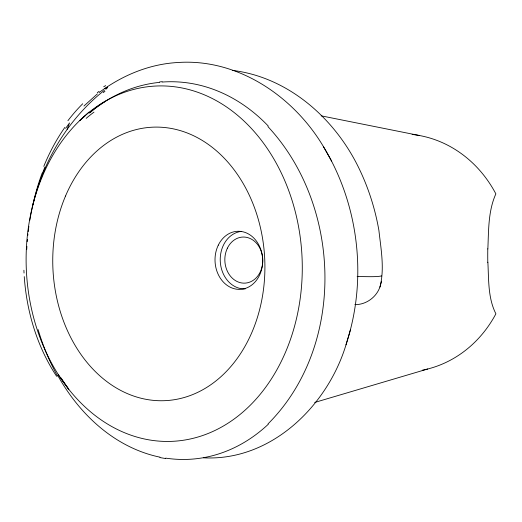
<?xml version="1.0" encoding="UTF-8"?>
<svg xmlns="http://www.w3.org/2000/svg" width="522" height="522" viewBox="0 0 522 522"><rect width="100%" height="100%" fill="white"/><g stroke="black" fill="none" stroke-linecap="round" stroke-linejoin="round"><path stroke-width="0.78" d="M487.855 248.968C488.677 230.535 488.096 211.038 495.867 193.871A119.088 107.937 87.4 0 0 412.119 134.454M26.733 249.399L26.89 246.312M27.196 241.679L27.385 239.37M354.856 304.6C366.098 304.907 376.812 296.992 380.16 286.304C384.623 268.099 380.923 248.837 378.913 230.496C375.475 210.666 369.563 191.287 361.172 172.984L360.722 172.025C337.29 120.654 289.795 77.315 232.336 70.372M27.744 235.526L27.914 233.993M28.181 231.69L28.462 229.393M28.566 228.623L28.88 226.333M29.839 220.186C38.008 169.8 64.167 122.063 104.407 90.28M203.423 457.807C270.833 461.422 327.353 406.227 346.001 344.84L346.275 343.887C367.416 279.394 359.162 205.909 324.11 147.778L323.399 146.545C293.638 96.446 237.915 58.392 178.041 62.496C149.377 63.997 122.017 75.436 99.18 92.505M379.931 287.1L381.523 281.273M346.001 344.84L350.549 329.428M42.458 173.311L44.866 167.118M67.123 129.339L69.524 122.931L65.622 128.366M83.925 106.025L97.412 93.862M268.04 423.89C346.008 345.779 341.825 205.949 267.916 126.585M106.893 88.133L107.708 87.161L104.831 88.583M106.129 88.812L105.738 89.151M89.027 112.06L79.618 120.673L84.91 116.08M314.662 402.469L427.681 369.008M159.634 81.902L162.146 81.713M357.139 276.647C364.552 276.386 375.833 277.267 381.628 275.916M165.728 458.564L159.908 457.572M321.154 115.832L419.296 135.492M58.177 374.587L68.767 389.321L61.002 377.876M323.399 146.545L331.574 161.037M487.868 262.214C488.82 279.44 487.835 298.016 495.9 313.807A119.088 107.937 87.4 0 1 422.239 370.228M67.912 120.706A184.814 137.077 -88.4 0 1 82.711 103.767M97.255 92.707A122.716 71.142 -69.8 0 1 99.043 91.363M103.702 86.756A56.154 23.125 -56.6 0 1 105.666 85.634M106.925 88.231A7.693 1.742 -43.9 0 1 106.123 88.942M104.955 91.252A26.622 4.678 -43.3 0 1 103.278 92.616M86.176 118.364A177.212 142.349 89.4 0 1 93.973 112.132M89.412 112.772A176.775 137.025 83.3 0 1 105.627 101.137M89.549 113.02A179.862 143.981 -89.6 0 1 159.654 82.372M245.19 288.901A28.834 23.712 87.4 0 1 220.304 261.972A28.834 23.712 87.4 0 1 241.255 231.403M487.796 262.416A35.985 2.897 -89.9 0 1 487.783 248.831M162.172 82.058A184.155 148.346 87.5 0 1 268.269 126.05M268.269 424.275A194.569 149.879 85.3 0 1 165.748 458.133M159.96 457.161A197.407 151.837 86.9 0 1 57.896 375.755M57.557 376.081A199.071 154.231 88.1 0 1 38.113 329.604M32.938 204.467A198.686 154.388 88.3 0 1 42.158 173.121M43.789 166.361A195.254 149.971 88.8 0 1 64.832 127.427M56.624 376.297A182.883 143.074 -87.2 0 1 24.253 276.601M24.038 273.045A182.883 143.074 -87.2 0 1 23.908 270.252M218.294 245.164A29.056 23.816 87.4 0 0 238.665 289.364A29.056 23.816 87.4 0 0 259.571 246.443A29.056 23.816 87.4 0 0 218.294 245.164M65.518 196.031A136.881 106.012 87.4 0 0 161.742 400.746A136.881 106.012 87.4 0 0 249.19 194.987A136.881 106.012 87.4 0 0 65.518 196.031M41.793 177.761A177.839 137.991 87.4 0 0 170.002 441.416A177.839 137.991 87.4 0 0 280.751 171.862A177.839 137.991 87.4 0 0 41.793 177.761M227.416 248.133A23.066 18.968 87.4 0 0 243.728 283.152A23.066 18.968 87.4 0 0 260.289 249.014A23.066 18.968 87.4 0 0 227.416 248.133"/></g></svg>
